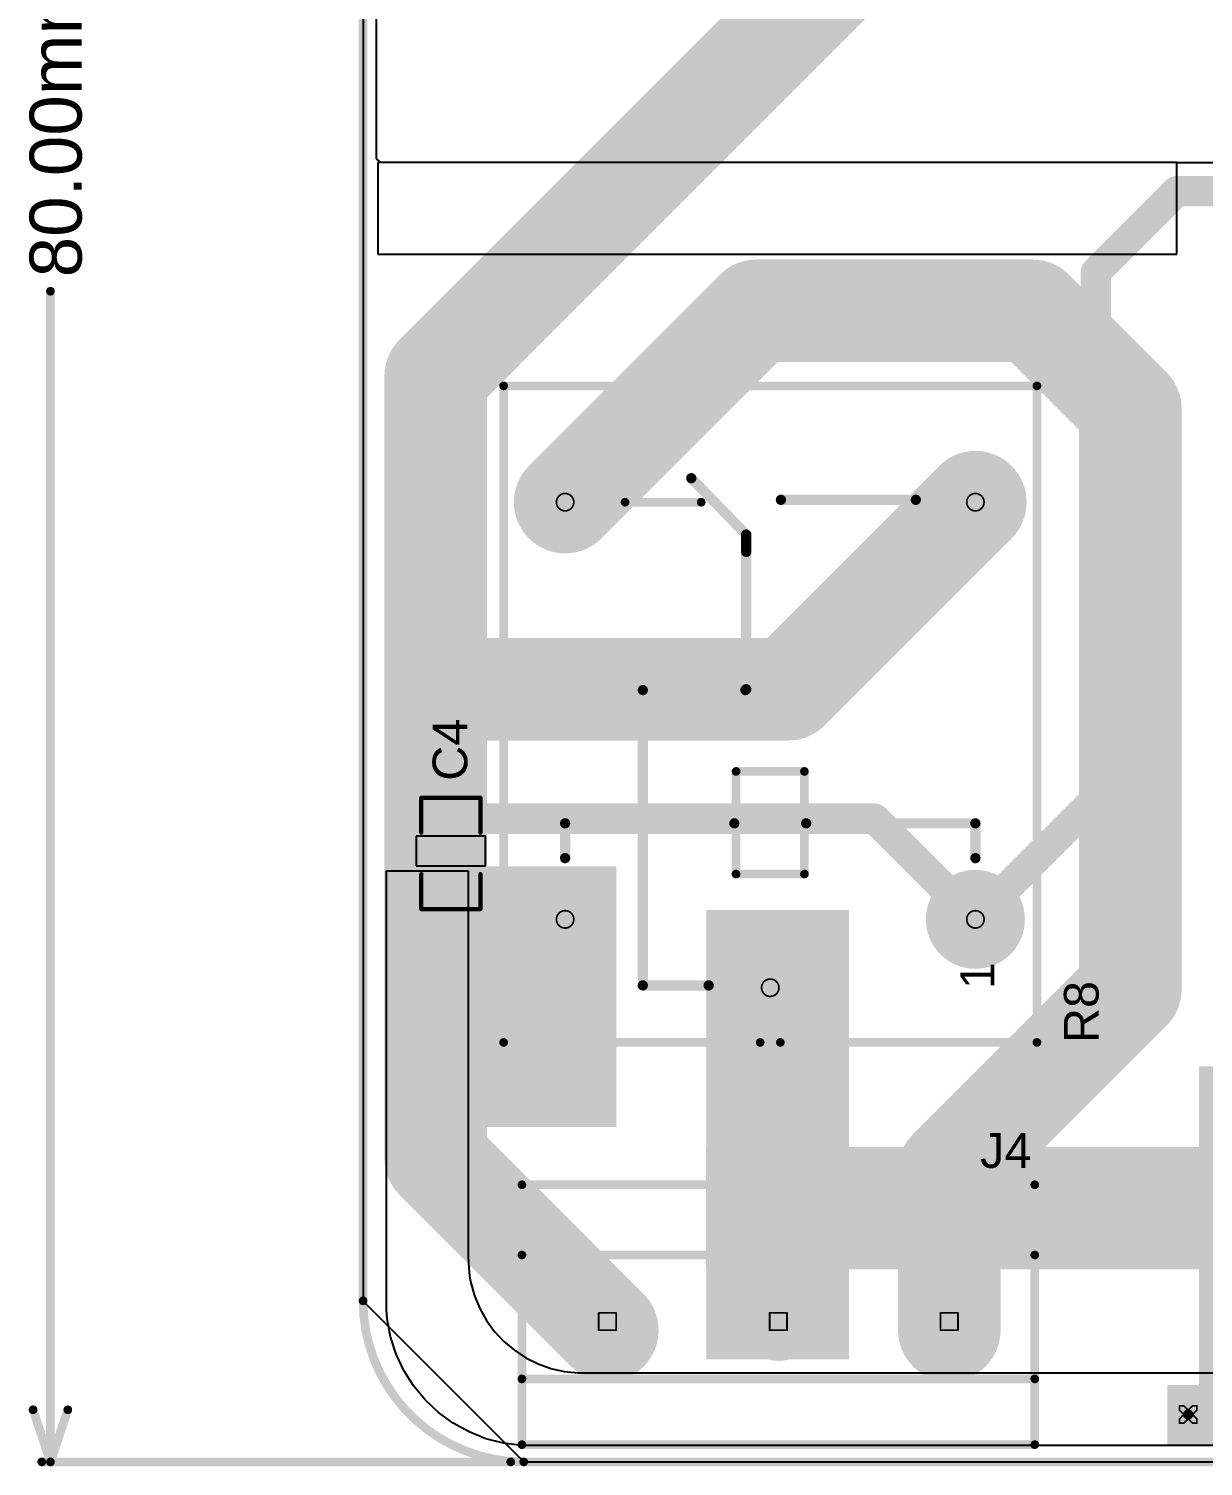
# Model space of a CAD drawing. Header units: inches. Extents: x -14 to 338, y 0 to 125.
# Drawn here: x -14.48 to 19.87, y -0.13 to 41.91 of the extents above; entities that cross this region are included whole.
import ezdxf

# ---------------------------------------------------------------- set-up
doc = ezdxf.new("R2010")
doc.units = ezdxf.units.IN
for name, color, linetype in [('Board Outline', 216, 'Continuous'), ('Bottom Layer', 5, 'Continuous'), ('Bottom Solder', 6, 'Continuous'), ('Dimensions', 6, 'Continuous'), ('Drill Drawing', 1, 'Continuous'), ('Multi-Layer', 9, 'Continuous'), ('Pad Holes', 156, 'Continuous'), ('Top Layer', 1, 'Continuous'), ('Top Overlay', 2, 'Continuous'), ('Top Paste', 8, 'Continuous'), ('Top Solder', 216, 'Continuous'), ('Via Holes', 16, 'Continuous')]:
    doc.layers.add(name, color=color, linetype=linetype)
doc.styles.add('Arial', font='', dxfattribs={"height": 0.2})
doc.styles.get('Arial').set_extended_font_data('Arial')

# ---------------------------------------------------------------- blocks, each defined once
blk = doc.blocks.new('SRD_05VDC_SL_C_5')
at = {"layer": 'Bottom Layer'}
h = blk.add_hatch(color=5, dxfattribs=at)
edge = h.paths.add_edge_path()
edge.add_arc((-5.100066, 5.999988), 1.397, 0, 360)
h = blk.add_hatch(color=5, dxfattribs=at)
edge = h.paths.add_edge_path()
edge.add_arc((7.100061999999999, 5.999479999999999), 1.397, 0, 360)
h = blk.add_hatch(color=5, dxfattribs=at)
edge = h.paths.add_edge_path()
edge.add_arc((-7.100061999999999, 0), 1.397, 0, 360)
h = blk.add_hatch(color=5, dxfattribs=at)
edge = h.paths.add_edge_path()
edge.add_arc((-5.100066, -5.999988), 1.397, 0, 360)
h = blk.add_hatch(color=5, dxfattribs=at)
edge = h.paths.add_edge_path()
edge.add_arc((7.100061999999999, -5.999479999999999), 1.397, 0, 360)
at = {"layer": 'Bottom Solder'}
h = blk.add_hatch(color=6, dxfattribs=at)
edge = h.paths.add_edge_path()
edge.add_arc((-5.100066, 5.999988), 1.4478, 0, 360)
h = blk.add_hatch(color=6, dxfattribs=at)
edge = h.paths.add_edge_path()
edge.add_arc((7.100061999999999, 5.999479999999999), 1.4478, 0, 360)
h = blk.add_hatch(color=6, dxfattribs=at)
edge = h.paths.add_edge_path()
edge.add_arc((-7.100061999999999, 0), 1.4478, 0, 360)
h = blk.add_hatch(color=6, dxfattribs=at)
edge = h.paths.add_edge_path()
edge.add_arc((-5.100066, -5.999988), 1.4478, 0, 360)
h = blk.add_hatch(color=6, dxfattribs=at)
edge = h.paths.add_edge_path()
edge.add_arc((7.100061999999999, -5.999479999999999), 1.4478, 0, 360)
at = {"layer": 'Multi-Layer'}
h = blk.add_hatch(color=9, dxfattribs=at)
edge = h.paths.add_edge_path()
edge.add_arc((-5.100066, 5.999988), 1.397, 0, 360)
h = blk.add_hatch(color=9, dxfattribs=at)
edge = h.paths.add_edge_path()
edge.add_arc((7.100061999999999, 5.999479999999999), 1.397, 0, 360)
h = blk.add_hatch(color=9, dxfattribs=at)
edge = h.paths.add_edge_path()
edge.add_arc((-7.100061999999999, 0), 1.397, 0, 360)
h = blk.add_hatch(color=9, dxfattribs=at)
edge = h.paths.add_edge_path()
edge.add_arc((-5.100066, -5.999988), 1.397, 0, 360)
h = blk.add_hatch(color=9, dxfattribs=at)
edge = h.paths.add_edge_path()
edge.add_arc((7.100061999999999, -5.999479999999999), 1.397, 0, 360)
at = {"layer": 'Pad Holes'}
h = blk.add_hatch(color=7, dxfattribs=at)
edge = h.paths.add_edge_path()
edge.add_arc((-5.099989799999999, 5.999988), 0.7619999999999999, 0, 360)
h = blk.add_hatch(color=7, dxfattribs=at)
edge = h.paths.add_edge_path()
edge.add_arc((7.1000112, 5.999479999999999), 0.7619999999999999, 0, 360)
h = blk.add_hatch(color=7, dxfattribs=at)
edge = h.paths.add_edge_path()
edge.add_arc((-7.1000112, 0), 0.7619999999999999, 0, 360)
h = blk.add_hatch(color=7, dxfattribs=at)
edge = h.paths.add_edge_path()
edge.add_arc((-5.099989799999999, -5.999988), 0.7619999999999999, 0, 360)
h = blk.add_hatch(color=7, dxfattribs=at)
edge = h.paths.add_edge_path()
edge.add_arc((7.099935, -5.999479999999999), 0.7619999999999999, 0, 360)
at = {"layer": 'Top Layer'}
h = blk.add_hatch(color=1, dxfattribs=at)
edge = h.paths.add_edge_path()
edge.add_arc((-5.100066, 5.999988), 1.397, 0, 360)
h = blk.add_hatch(color=1, dxfattribs=at)
edge = h.paths.add_edge_path()
edge.add_arc((7.100061999999999, 5.999479999999999), 1.397, 0, 360)
h = blk.add_hatch(color=1, dxfattribs=at)
edge = h.paths.add_edge_path()
edge.add_arc((-7.100061999999999, 0), 1.397, 0, 360)
h = blk.add_hatch(color=1, dxfattribs=at)
edge = h.paths.add_edge_path()
edge.add_arc((-5.100066, -5.999988), 1.397, 0, 360)
h = blk.add_hatch(color=1, dxfattribs=at)
edge = h.paths.add_edge_path()
edge.add_arc((7.100061999999999, -5.999479999999999), 1.397, 0, 360)
at = {"layer": 'Top Solder'}
h = blk.add_hatch(color=216, dxfattribs=at)
edge = h.paths.add_edge_path()
edge.add_arc((-5.100066, 5.999988), 1.4478, 0, 360)
h = blk.add_hatch(color=216, dxfattribs=at)
edge = h.paths.add_edge_path()
edge.add_arc((7.100061999999999, 5.999479999999999), 1.4478, 0, 360)
h = blk.add_hatch(color=216, dxfattribs=at)
edge = h.paths.add_edge_path()
edge.add_arc((-7.100061999999999, 0), 1.4478, 0, 360)
h = blk.add_hatch(color=216, dxfattribs=at)
edge = h.paths.add_edge_path()
edge.add_arc((-5.100066, -5.999988), 1.4478, 0, 360)
h = blk.add_hatch(color=216, dxfattribs=at)
edge = h.paths.add_edge_path()
edge.add_arc((7.100061999999999, -5.999479999999999), 1.4478, 0, 360)
at = {"layer": 'Top Overlay'}
for points, const_width in [([(-8.6991444, 7.8000352), (10.5009696, 7.8000352)], 0.254), ([(-8.6991444, 7.8000352), (-8.6991444, 0.2946908)], 0.254), ([(10.500995, 7.8000098), (10.500995, -7.8000098)], 0.254), ([(-3.309874, 5.999988), (-2.2919944, 5.9999626)], 0.2999994), ([(-2.2919944, 5.999988), (-2.2919944, 1.0508488)], 0.2999994), ([(7.0993, 4.246879999999999), (7.0993, 2.0193)], 0.254), ([(-7.031735999999999, 3.727196), (-7.031735999999999, 1.7999964)], 0.2999994), ([(-7.031735999999999, 3.727196), (1.604264, 3.727196)], 0.2999994), ([(1.604264, 3.727196), (1.604264, 0.7272019999999999)], 0.2999994), ([(7.800593999999999, 2.30886), (6.150102, 0.70104)], 0.2999994), ([(-3.774948, 0.999998), (-0.7749539999999999, 0.999998)], 0.254), ([(-3.774948, 0.999998), (-3.774948, -0.999998)], 0.254), ([(-0.7749539999999999, 0.999998), (-0.7749539999999999, -0.999998)], 0.254), ([(1.604264, 0.7272019999999999), (1.628394, 0.7030466)], 0.2999994), ([(1.628394, 0.7030466), (5.644387999999999, 0.7030466)], 0.2999994), ([(5.644387999999999, 0.7030466), (6.152387999999999, 0.7030466)], 0.2999994), ([(-8.6991444, -0.2946908), (-8.6991444, -7.7999844)], 0.254), ([(7.168388, -0.31242), (7.168388, -4.25704)], 0.2999994), ([(-3.774948, -0.999998), (-0.7749539999999999, -0.999998)], 0.254), ([(-2.2919944, -1.0512552), (-2.2919944, -5.999988)], 0.2999994), ([(-2.2919944, -5.9999626), (-3.309874, -5.999988)], 0.2999994), ([(-8.699017399999999, -7.7999844), (10.5010966, -7.7999844)], 0.254)]:
    blk.add_lwpolyline(points, dxfattribs=dict(at, const_width=const_width))
for points, const_width in [([(-8.7626444, 7.8000352, 1), (-8.6356444, 7.8000352, 1)], 0.127), ([(-8.7626444, 7.8000352, 1), (-8.6356444, 7.8000352, 1)], 0.127), ([(10.4374696, 7.8000352, 1), (10.5644696, 7.8000352, 1)], 0.127), ([(10.437495, 7.8000098, 1), (10.564495, 7.8000098, 1)], 0.127), ([(-3.38487258, 5.999988, 1), (-3.23487542, 5.999988, 1)], 0.1499997), ([(-2.36699298, 5.999988, 1), (-2.21699582, 5.999988, 1)], 0.1499997), ([(-2.36699298, 5.9999626, 1), (-2.21699582, 5.9999626, 1)], 0.1499997), ([(7.0358, 4.246879999999999, 1), (7.162799999999999, 4.246879999999999, 1)], 0.127), ([(-7.106734579999999, 3.727196, 1), (-6.95673742, 3.727196, 1)], 0.1499997), ([(-7.106734579999999, 3.727196, 1), (-6.95673742, 3.727196, 1)], 0.1499997), ([(1.52926542, 3.727196, 1), (1.67926258, 3.727196, 1)], 0.1499997), ([(1.52926542, 3.727196, 1), (1.67926258, 3.727196, 1)], 0.1499997), ([(7.0358, 2.0193, 1), (7.162799999999999, 2.0193, 1)], 0.127), ([(7.72559542, 2.30886, 1), (7.87559258, 2.30886, 1)], 0.1499997), ([(-7.106734579999999, 1.7999964, 1), (-6.95673742, 1.7999964, 1)], 0.1499997), ([(-3.838448, 0.999998, 1), (-3.711448, 0.999998, 1)], 0.127), ([(-3.838448, 0.999998, 1), (-3.711448, 0.999998, 1)], 0.127), ([(-2.36699298, 1.0508488, 1), (-2.21699582, 1.0508488, 1)], 0.1499997), ([(-0.8384539999999999, 0.999998, 1), (-0.7114539999999999, 0.999998, 1)], 0.127), ([(-0.8384539999999999, 0.999998, 1), (-0.7114539999999999, 0.999998, 1)], 0.127), ([(1.52926542, 0.7272019999999999, 1), (1.67926258, 0.7272019999999999, 1)], 0.1499997), ([(1.52926542, 0.7272019999999999, 1), (1.67926258, 0.7272019999999999, 1)], 0.1499997), ([(1.55339542, 0.7030466, 1), (1.70339258, 0.7030466, 1)], 0.1499997), ([(1.55339542, 0.7030466, 1), (1.70339258, 0.7030466, 1)], 0.1499997), ([(5.569389419999999, 0.7030466, 1), (5.71938658, 0.7030466, 1)], 0.1499997), ([(5.569389419999999, 0.7030466, 1), (5.71938658, 0.7030466, 1)], 0.1499997), ([(6.07510342, 0.70104, 1), (6.225100579999999, 0.70104, 1)], 0.1499997), ([(6.077389419999999, 0.7030466, 1), (6.227386579999999, 0.7030466, 1)], 0.1499997), ([(-8.7626444, 0.2946908, 1), (-8.6356444, 0.2946908, 1)], 0.127), ([(-8.7626444, -0.2946908, 1), (-8.6356444, -0.2946908, 1)], 0.127), ([(7.093389419999999, -0.31242, 1), (7.243386579999999, -0.31242, 1)], 0.1499997), ([(-3.838448, -0.999998, 1), (-3.711448, -0.999998, 1)], 0.127), ([(-3.838448, -0.999998, 1), (-3.711448, -0.999998, 1)], 0.127), ([(-2.36699298, -1.0512552, 1), (-2.21699582, -1.0512552, 1)], 0.1499997), ([(-0.8384539999999999, -0.999998, 1), (-0.7114539999999999, -0.999998, 1)], 0.127), ([(-0.8384539999999999, -0.999998, 1), (-0.7114539999999999, -0.999998, 1)], 0.127), ([(7.093389419999999, -4.25704, 1), (7.243386579999999, -4.25704, 1)], 0.1499997), ([(-3.38487258, -5.999988, 1), (-3.23487542, -5.999988, 1)], 0.1499997), ([(-2.36699298, -5.9999626, 1), (-2.21699582, -5.9999626, 1)], 0.1499997), ([(-2.36699298, -5.999988, 1), (-2.21699582, -5.999988, 1)], 0.1499997), ([(-8.7626444, -7.7999844, 1), (-8.6356444, -7.7999844, 1)], 0.127), ([(-8.762517399999998, -7.7999844, 1), (-8.6355174, -7.7999844, 1)], 0.127), ([(10.437495, -7.8000098, 1), (10.564495, -7.8000098, 1)], 0.127), ([(10.4375966, -7.7999844, 1), (10.5645966, -7.7999844, 1)], 0.127)]:
    blk.add_lwpolyline(points, format="xyb", close=True, dxfattribs=dict(at, const_width=const_width))
at = {"layer": 'Top Overlay', "style": 'Arial'}
blk.add_text('1', height=1.00000054, dxfattribs=at).set_placement((-7.131989799999999, -6.558788))
blk = doc.blocks.new('XY301V_A_5_0_3P_18')
at = {"layer": 'Bottom Layer'}
h = blk.add_hatch(color=5, dxfattribs=at)
edge = h.paths.add_edge_path()
edge.add_arc((-4.999989999999999, 0), 1.10000034, 0, 360)
h = blk.add_hatch(color=5, dxfattribs=at)
edge = h.paths.add_edge_path()
edge.add_arc((0, 0), 1.10000034, 0, 360)
h = blk.add_hatch(color=5, dxfattribs=at)
edge = h.paths.add_edge_path()
edge.add_arc((4.999989999999999, 0), 1.10000034, 0, 360)
at = {"layer": 'Bottom Solder'}
h = blk.add_hatch(color=6, dxfattribs=at)
edge = h.paths.add_edge_path()
edge.add_arc((-4.999989999999999, 0), 1.15080034, 0, 360)
h = blk.add_hatch(color=6, dxfattribs=at)
edge = h.paths.add_edge_path()
edge.add_arc((0, 0), 1.15080034, 0, 360)
h = blk.add_hatch(color=6, dxfattribs=at)
edge = h.paths.add_edge_path()
edge.add_arc((4.999989999999999, 0), 1.15080034, 0, 360)
at = {"layer": 'Multi-Layer'}
h = blk.add_hatch(color=9, dxfattribs=at)
edge = h.paths.add_edge_path()
edge.add_arc((-4.999989999999999, 0), 1.10000034, 0, 360)
h = blk.add_hatch(color=9, dxfattribs=at)
edge = h.paths.add_edge_path()
edge.add_arc((0, 0), 1.10000034, 0, 360)
h = blk.add_hatch(color=9, dxfattribs=at)
edge = h.paths.add_edge_path()
edge.add_arc((4.999989999999999, 0), 1.10000034, 0, 360)
at = {"layer": 'Pad Holes'}
h = blk.add_hatch(color=7, dxfattribs=at)
edge = h.paths.add_edge_path()
edge.add_arc((-4.999989999999999, 0), 0.5999987999999999, 0, 360)
h = blk.add_hatch(color=7, dxfattribs=at)
edge = h.paths.add_edge_path()
edge.add_arc((0, 0), 0.5999987999999999, 0, 360)
h = blk.add_hatch(color=7, dxfattribs=at)
edge = h.paths.add_edge_path()
edge.add_arc((4.999989999999999, 0), 0.5999987999999999, 0, 360)
at = {"layer": 'Top Layer'}
h = blk.add_hatch(color=1, dxfattribs=at)
edge = h.paths.add_edge_path()
edge.add_arc((-4.999989999999999, 0), 1.10000034, 0, 360)
h = blk.add_hatch(color=1, dxfattribs=at)
edge = h.paths.add_edge_path()
edge.add_arc((0, 0), 1.10000034, 0, 360)
h = blk.add_hatch(color=1, dxfattribs=at)
edge = h.paths.add_edge_path()
edge.add_arc((4.999989999999999, 0), 1.10000034, 0, 360)
at = {"layer": 'Top Solder'}
h = blk.add_hatch(color=216, dxfattribs=at)
edge = h.paths.add_edge_path()
edge.add_arc((-4.999989999999999, 0), 1.15080034, 0, 360)
h = blk.add_hatch(color=216, dxfattribs=at)
edge = h.paths.add_edge_path()
edge.add_arc((0, 0), 1.15080034, 0, 360)
h = blk.add_hatch(color=216, dxfattribs=at)
edge = h.paths.add_edge_path()
edge.add_arc((4.999989999999999, 0), 1.15080034, 0, 360)
at = {"layer": 'Top Overlay', "const_width": 0.254}
for points in [[(7.500010399999999, 3.5999928), (-7.500010399999999, 3.5999928)], [(-7.500010399999999, 3.5999928), (-7.500010399999999, -4.0000428)], [(7.500010399999999, 3.5999928), (7.500010399999999, -4.0000428)], [(7.500010399999999, 1.6769588), (-7.500010399999999, 1.6769588)], [(7.500010399999999, -1.946783), (-7.500010399999999, -1.946783)], [(7.500010399999999, -4.0000428), (-7.500010399999999, -4.0000428)]]:
    blk.add_lwpolyline(points, dxfattribs=at)
at = {"layer": 'Top Overlay', "const_width": 0.127}
for points in [[(-7.563510399999999, 3.5999928, 1), (-7.4365104, 3.5999928, 1)], [(-7.563510399999999, 3.5999928, 1), (-7.4365104, 3.5999928, 1)], [(7.4365104, 3.5999928, 1), (7.563510399999999, 3.5999928, 1)], [(7.4365104, 3.5999928, 1), (7.563510399999999, 3.5999928, 1)], [(-7.563510399999999, 1.6769588, 1), (-7.4365104, 1.6769588, 1)], [(7.4365104, 1.6769588, 1), (7.563510399999999, 1.6769588, 1)], [(-7.563510399999999, -1.946783, 1), (-7.4365104, -1.946783, 1)], [(7.4365104, -1.946783, 1), (7.563510399999999, -1.946783, 1)], [(-7.563510399999999, -4.0000428, 1), (-7.4365104, -4.0000428, 1)], [(-7.563510399999999, -4.0000428, 1), (-7.4365104, -4.0000428, 1)], [(7.4365104, -4.0000428, 1), (7.563510399999999, -4.0000428, 1)], [(7.4365104, -4.0000428, 1), (7.563510399999999, -4.0000428, 1)]]:
    blk.add_lwpolyline(points, format="xyb", close=True, dxfattribs=at)
blk = doc.blocks.new('C___0805_22')
at = {"layer": 'Top Layer'}
for points in [[(-1.524, 0.7619999999999999), (-0.508, 0.7619999999999999), (-0.508, -0.7619999999999999), (-1.524, -0.7619999999999999)], [(0.508, 0.7619999999999999), (1.524, 0.7619999999999999), (1.524, -0.7619999999999999), (0.508, -0.7619999999999999)]]:
    blk.add_hatch(color=1, dxfattribs=at).paths.add_polyline_path(points)
at = {"layer": 'Top Paste'}
for points in [[(-1.524, 0.7619999999999999), (-0.508, 0.7619999999999999), (-0.508, -0.7619999999999999), (-1.524, -0.7619999999999999)], [(0.508, 0.7619999999999999), (1.524, 0.7619999999999999), (1.524, -0.7619999999999999), (0.508, -0.7619999999999999)]]:
    blk.add_hatch(color=8, dxfattribs=at).paths.add_polyline_path(points)
at = {"layer": 'Top Solder'}
for points in [[(-1.59399986, 0.8319998599999999), (-0.4380001399999999, 0.8319998599999999), (-0.4380001399999999, -0.8319998599999999), (-1.59399986, -0.8319998599999999)], [(0.4380001399999999, 0.8319998599999999), (1.59399986, 0.8319998599999999), (1.59399986, -0.8319998599999999), (0.4380001399999999, -0.8319998599999999)]]:
    blk.add_hatch(color=216, dxfattribs=at).paths.add_polyline_path(points)
at = {"layer": 'Top Overlay', "const_width": 0.127}
for points in [[(-1.6256, -0.8636), (-1.6256, 0.8636)], [(-0.6096, 0.8636), (-1.6256, 0.8636)], [(1.6256, 0.8636), (0.6096, 0.8636)], [(1.6256, -0.8636), (1.6256, 0.8636)], [(-0.6096, -0.8636), (-1.6256, -0.8636)], [(1.6256, -0.8636), (0.6096, -0.8636)]]:
    blk.add_lwpolyline(points, dxfattribs=at)
at = {"layer": 'Top Overlay', "const_width": 0.0635}
for points in [[(-1.65735, 0.8636, 1), (-1.59385, 0.8636, 1)], [(-1.65735, 0.8636, 1), (-1.59385, 0.8636, 1)], [(-0.64135, 0.8636, 1), (-0.57785, 0.8636, 1)], [(0.57785, 0.8636, 1), (0.64135, 0.8636, 1)], [(1.59385, 0.8636, 1), (1.65735, 0.8636, 1)], [(1.59385, 0.8636, 1), (1.65735, 0.8636, 1)], [(-1.65735, -0.8636, 1), (-1.59385, -0.8636, 1)], [(-1.65735, -0.8636, 1), (-1.59385, -0.8636, 1)], [(-0.64135, -0.8636, 1), (-0.57785, -0.8636, 1)], [(0.57785, -0.8636, 1), (0.64135, -0.8636, 1)], [(1.59385, -0.8636, 1), (1.65735, -0.8636, 1)], [(1.59385, -0.8636, 1), (1.65735, -0.8636, 1)]]:
    blk.add_lwpolyline(points, format="xyb", close=True, dxfattribs=at)

msp = doc.modelspace()

# ---------------------------------------------------------------- hatches: boundary and pattern name
at = {"layer": 'Bottom Layer'}
for points in [[(19.75419722, 0.48906684), (21.51279162, 0.48906684), (21.51279162, 11.57166088), (19.75419722, 11.57166088)], [(18.82254554, 0.48906684), (22.48014554, 0.48906684), (22.48014554, 2.24986088), (18.82254554, 2.24986088)]]:
    msp.add_hatch(color=5, dxfattribs=at).paths.add_polyline_path(points)
h = msp.add_hatch(color=5, dxfattribs=at)
edge = h.paths.add_edge_path()
edge.add_arc((19.43214554, 1.38626088), 0.2999994, 0, 360)
at = {"layer": 'Bottom Solder'}
h = msp.add_hatch(color=6, dxfattribs=at)
edge = h.paths.add_edge_path()
edge.add_arc((19.43214554, 1.38626088), 0.4015993999999999, 0, 360)
at = {"layer": 'Top Layer'}
for points in [[(-4.01205446, 9.796871439999999), (2.70659098, 9.796871439999999), (2.70659098, 17.41366088), (-4.01205446, 17.41366088)], [(5.338706619999999, 3.00405546), (9.510443259999999, 3.00405546), (9.510443259999999, 16.14365834), (5.338706619999999, 16.14365834)], [(5.32903938, 5.63256684), (114.73805602, 5.63256684), (114.73805602, 9.205554359999999), (5.32903938, 9.205554359999999)]]:
    msp.add_hatch(color=1, dxfattribs=at).paths.add_polyline_path(points)
h = msp.add_hatch(color=1, dxfattribs=at)
edge = h.paths.add_edge_path()
edge.add_arc((19.43214554, 1.38626088), 0.2999994, 0, 360)
at = {"layer": 'Top Solder'}
h = msp.add_hatch(color=216, dxfattribs=at)
edge = h.paths.add_edge_path()
edge.add_arc((19.43214554, 1.38626088), 0.4015993999999999, 0, 360)
at = {"layer": 'Via Holes'}
h = msp.add_hatch(color=7, dxfattribs=at)
edge = h.paths.add_edge_path()
edge.add_arc((19.43214554, 1.38626088), 0.1499997, 0, 360)

# ---------------------------------------------------------------- linework, layer by layer
at = {"layer": 'Board Outline', "const_width": 0.254}
for points in [[(-4.70001346, 4.71213942), (-4.6999398, 75.28809428)], [(2.54e-06, 1.524e-05), (156.60000176, 1.524e-05)]]:
    msp.add_lwpolyline(points, dxfattribs=at)
at = {"layer": 'Board Outline', "const_width": 0.127}
for points in [[(-4.76351346, 4.71213942, 1), (-4.63651346, 4.71213942, 1)], [(-4.76349822, 4.71213942, 1), (-4.636498219999999, 4.71213942, 1)], [(-0.06349746, 1.524e-05, 1), (0.06350254, 1.524e-05, 1)], [(-0.06349746, 1.524e-05, 1), (0.06350254, 1.524e-05, 1)]]:
    msp.add_lwpolyline(points, format="xyb", close=True, dxfattribs=at)
at = {"layer": 'Board Outline', "const_width": 0.254}
msp.add_lwpolyline([(2.54e-06, 1.524e-05, -0.4142137204559485), (-4.699998219999999, 4.71213942)], format="xyb", dxfattribs=at)
at = {"layer": 'Bottom Layer'}
for p, q in [((-4.69998552, 74.33506088), (-4.69998552, 4.700000759999999)), ((-4.69998552, 4.700000759999999), (1.524e-05, 0)), ((1.524e-05, 0), (99.74694554, 0))]:
    msp.add_line(p, q, dxfattribs=at)
at = {"layer": 'Bottom Layer', "const_width": 2.99999908}
for points in [[(-2.57538982, 31.75352552), (13.209143, 47.53805834)], [(1.21018554, 28.06687808), (6.80759878, 33.66429132)], [(6.80759878, 33.66429132), (14.87774266, 33.66429132)], [(14.87774266, 33.66429132), (17.74302522, 30.79900876)], [(-2.57538982, 22.59526088), (-2.57538982, 31.75352552)], [(17.74302522, 13.82066324), (17.74302522, 30.79900876)], [(7.73760454, 22.59526088), (13.20914554, 28.06680188)], [(-2.57538982, 8.87160786), (-2.57538982, 22.59526088)], [(-2.57538982, 22.59526088), (7.73760454, 22.59526088)], [(12.44613716, 8.52377518), (17.74302522, 13.82066324)], [(-2.57538982, 8.87160786), (2.44615716, 3.85006088)], [(12.44613716, 3.85006088), (12.44613716, 8.52377518)]]:
    msp.add_lwpolyline(points, dxfattribs=at)
at = {"layer": 'Bottom Layer', "const_width": 1.49999954}
for points in [[(6.05760028, 33.66429132, 1), (7.55759728, 33.66429132, 1)], [(6.05760028, 33.66429132, 1), (7.55759728, 33.66429132, 1)], [(14.12774416, 33.66429132, 1), (15.62774116, 33.66429132, 1)], [(14.12774416, 33.66429132, 1), (15.62774116, 33.66429132, 1)], [(-3.32538832, 31.75352552, 1), (-1.82539132, 31.75352552, 1)], [(-3.32538832, 31.75352552, 1), (-1.82539132, 31.75352552, 1)], [(16.99302672, 30.79900876, 1), (18.49302372, 30.79900876, 1)], [(16.99302672, 30.79900876, 1), (18.49302372, 30.79900876, 1)], [(0.46018704, 28.06687808, 1), (1.96018404, 28.06687808, 1)], [(12.45914704, 28.06680188, 1), (13.95914404, 28.06680188, 1)], [(-3.32538832, 22.59526088, 1), (-1.82539132, 22.59526088, 1)], [(-3.32538832, 22.59526088, 1), (-1.82539132, 22.59526088, 1)], [(-3.32538832, 22.59526088, 1), (-1.82539132, 22.59526088, 1)], [(6.987606039999999, 22.59526088, 1), (8.48760304, 22.59526088, 1)], [(6.987606039999999, 22.59526088, 1), (8.48760304, 22.59526088, 1)], [(16.99302672, 13.82066324, 1), (18.49302372, 13.82066324, 1)], [(16.99302672, 13.82066324, 1), (18.49302372, 13.82066324, 1)], [(-3.32538832, 8.87160786, 1), (-1.82539132, 8.87160786, 1)], [(-3.32538832, 8.87160786, 1), (-1.82539132, 8.87160786, 1)], [(11.69613866, 8.52377518, 1), (13.19613566, 8.52377518, 1)], [(11.69613866, 8.52377518, 1), (13.19613566, 8.52377518, 1)], [(1.69615866, 3.85006088, 1), (3.19615566, 3.85006088, 1)], [(11.69613866, 3.85006088, 1), (13.19613566, 3.85006088, 1)]]:
    msp.add_lwpolyline(points, format="xyb", close=True, dxfattribs=at)
at = {"layer": 'Dimensions', "const_width": 0.254}
for points in [[(-13.843, 1.524e-05), (-13.843, 34.23591832)], [(-14.351, 1.52401524), (-13.843, 1.524e-05)], [(-13.843, 1.524e-05), (-13.335, 1.52401524)], [(-14.097, 1.524e-05), (-0.38099746, 1.524e-05)]]:
    msp.add_lwpolyline(points, dxfattribs=at)
at = {"layer": 'Dimensions', "const_width": 0.127}
for points in [[(-13.9065, 34.23591832, 1), (-13.7795, 34.23591832, 1)], [(-14.4145, 1.52401524, 1), (-14.2875, 1.52401524, 1)], [(-13.3985, 1.52401524, 1), (-13.2715, 1.52401524, 1)], [(-14.1605, 1.524e-05, 1), (-14.0335, 1.524e-05, 1)], [(-13.9065, 1.524e-05, 1), (-13.7795, 1.524e-05, 1)], [(-13.9065, 1.524e-05, 1), (-13.7795, 1.524e-05, 1)], [(-13.9065, 1.524e-05, 1), (-13.7795, 1.524e-05, 1)], [(-0.44449746, 1.524e-05, 1), (-0.31749746, 1.524e-05, 1)]]:
    msp.add_lwpolyline(points, format="xyb", close=True, dxfattribs=at)
at = {"layer": 'Drill Drawing'}
for points, const_width in [([(1.46418554, 28.06687808, 1), (0.95618554, 28.06687808, 1)], 0.0508), ([(13.46314554, 28.06680188, 1), (12.95514554, 28.06680188, 1)], 0.0508), ([(0.94348554, 28.06687808, 1), (0.9688855399999999, 28.06687808, 1)], 0.0254), ([(1.45148554, 28.06687808, 1), (1.47688554, 28.06687808, 1)], 0.0254), ([(12.94244554, 28.06680188, 1), (12.96784554, 28.06680188, 1)], 0.0254), ([(13.45044554, 28.06680188, 1), (13.47584554, 28.06680188, 1)], 0.0254), ([(1.46367754, 15.86687708, 1), (0.9556775399999999, 15.86687708, 1)], 0.0508), ([(13.46365354, 15.86687708, 1), (12.95565354, 15.86687708, 1)], 0.0508), ([(0.94297754, 15.86687708, 1), (0.96837754, 15.86687708, 1)], 0.0254), ([(1.45097754, 15.86687708, 1), (1.47637754, 15.86687708, 1)], 0.0254), ([(12.94295354, 15.86687708, 1), (12.96835354, 15.86687708, 1)], 0.0254), ([(13.45095354, 15.86687708, 1), (13.47635354, 15.86687708, 1)], 0.0254), ([(7.46366554, 13.86685568, 1), (6.95566554, 13.86685568, 1)], 0.0508), ([(6.942965539999999, 13.86685568, 1), (6.96836554, 13.86685568, 1)], 0.0254), ([(7.45096554, 13.86685568, 1), (7.476365540000001, 13.86685568, 1)], 0.0254), ([(2.17945716, 4.35806088, 1), (2.20485716, 4.35806088, 1)], 0.0254), ([(2.17945716, 4.35806088, 1), (2.20485716, 4.35806088, 1)], 0.0254), ([(2.68745716, 4.35806088, 1), (2.71285716, 4.35806088, 1)], 0.0254), ([(2.68745716, 4.35806088, 1), (2.71285716, 4.35806088, 1)], 0.0254), ([(7.17944716, 4.35806088, 1), (7.20484716, 4.35806088, 1)], 0.0254), ([(7.17944716, 4.35806088, 1), (7.20484716, 4.35806088, 1)], 0.0254), ([(7.68744716, 4.35806088, 1), (7.71284716, 4.35806088, 1)], 0.0254), ([(7.68744716, 4.35806088, 1), (7.71284716, 4.35806088, 1)], 0.0254), ([(12.17943716, 4.35806088, 1), (12.20483716, 4.35806088, 1)], 0.0254), ([(12.17943716, 4.35806088, 1), (12.20483716, 4.35806088, 1)], 0.0254), ([(12.68743716, 4.35806088, 1), (12.71283716, 4.35806088, 1)], 0.0254), ([(12.68743716, 4.35806088, 1), (12.71283716, 4.35806088, 1)], 0.0254), ([(2.17945716, 3.85006088, 1), (2.20485716, 3.85006088, 1)], 0.0254), ([(2.17945716, 3.85006088, 1), (2.20485716, 3.85006088, 1)], 0.0254), ([(2.68745716, 3.85006088, 1), (2.71285716, 3.85006088, 1)], 0.0254), ([(2.68745716, 3.85006088, 1), (2.71285716, 3.85006088, 1)], 0.0254), ([(7.17944716, 3.85006088, 1), (7.20484716, 3.85006088, 1)], 0.0254), ([(7.17944716, 3.85006088, 1), (7.20484716, 3.85006088, 1)], 0.0254), ([(7.68744716, 3.85006088, 1), (7.71284716, 3.85006088, 1)], 0.0254), ([(7.68744716, 3.85006088, 1), (7.71284716, 3.85006088, 1)], 0.0254), ([(12.17943716, 3.85006088, 1), (12.20483716, 3.85006088, 1)], 0.0254), ([(12.17943716, 3.85006088, 1), (12.20483716, 3.85006088, 1)], 0.0254), ([(12.68743716, 3.85006088, 1), (12.71283716, 3.85006088, 1)], 0.0254), ([(12.68743716, 3.85006088, 1), (12.71283716, 3.85006088, 1)], 0.0254), ([(19.16544554, 1.64026088, 1), (19.19084554, 1.64026088, 1)], 0.0254), ([(19.16544554, 1.64026088, 1), (19.19084554, 1.64026088, 1)], 0.0254), ([(19.16544554, 1.51326088, 1), (19.19084554, 1.51326088, 1)], 0.0254), ([(19.16544554, 1.51326088, 1), (19.19084554, 1.51326088, 1)], 0.0254), ([(19.16544554, 1.25926088, 1), (19.19084554, 1.25926088, 1)], 0.0254), ([(19.16544554, 1.25926088, 1), (19.19084554, 1.25926088, 1)], 0.0254), ([(19.29244554, 1.64026088, 1), (19.31784554, 1.64026088, 1)], 0.0254), ([(19.29244554, 1.64026088, 1), (19.31784554, 1.64026088, 1)], 0.0254), ([(19.29244554, 1.38626088, 1), (19.31784554, 1.38626088, 1)], 0.0254), ([(19.29244554, 1.38626088, 1), (19.31784554, 1.38626088, 1)], 0.0254), ([(19.41944554, 1.51326088, 1), (19.44484554, 1.51326088, 1)], 0.0254), ([(19.41944554, 1.51326088, 1), (19.44484554, 1.51326088, 1)], 0.0254), ([(19.41944554, 1.25926088, 1), (19.44484554, 1.25926088, 1)], 0.0254), ([(19.41944554, 1.25926088, 1), (19.44484554, 1.25926088, 1)], 0.0254), ([(19.54644554, 1.64026088, 1), (19.57184554, 1.64026088, 1)], 0.0254), ([(19.54644554, 1.64026088, 1), (19.57184554, 1.64026088, 1)], 0.0254), ([(19.54644554, 1.38626088, 1), (19.57184554, 1.38626088, 1)], 0.0254), ([(19.54644554, 1.38626088, 1), (19.57184554, 1.38626088, 1)], 0.0254), ([(19.67344554, 1.64026088, 1), (19.69884554, 1.64026088, 1)], 0.0254), ([(19.67344554, 1.64026088, 1), (19.69884554, 1.64026088, 1)], 0.0254), ([(19.67344554, 1.51326088, 1), (19.69884554, 1.51326088, 1)], 0.0254), ([(19.67344554, 1.51326088, 1), (19.69884554, 1.51326088, 1)], 0.0254), ([(19.67344554, 1.25926088, 1), (19.69884554, 1.25926088, 1)], 0.0254), ([(19.67344554, 1.25926088, 1), (19.69884554, 1.25926088, 1)], 0.0254), ([(19.16544554, 1.13226088, 1), (19.19084554, 1.13226088, 1)], 0.0254), ([(19.16544554, 1.13226088, 1), (19.19084554, 1.13226088, 1)], 0.0254), ([(19.29244554, 1.13226088, 1), (19.31784554, 1.13226088, 1)], 0.0254), ([(19.29244554, 1.13226088, 1), (19.31784554, 1.13226088, 1)], 0.0254), ([(19.54644554, 1.13226088, 1), (19.57184554, 1.13226088, 1)], 0.0254), ([(19.54644554, 1.13226088, 1), (19.57184554, 1.13226088, 1)], 0.0254), ([(19.67344554, 1.13226088, 1), (19.69884554, 1.13226088, 1)], 0.0254), ([(19.67344554, 1.13226088, 1), (19.69884554, 1.13226088, 1)], 0.0254)]:
    msp.add_lwpolyline(points, format="xyb", close=True, dxfattribs=dict(at, const_width=const_width))
at = {"layer": 'Drill Drawing', "const_width": 0.0508}
for points in [[(2.19215716, 4.35806088), (2.70015716, 4.35806088)], [(2.19215716, 3.85006088), (2.19215716, 4.35806088)], [(2.70015716, 3.85006088), (2.70015716, 4.35806088)], [(7.192147159999999, 4.35806088), (7.70014716, 4.35806088)], [(7.192147159999999, 3.85006088), (7.192147159999999, 4.35806088)], [(7.70014716, 3.85006088), (7.70014716, 4.35806088)], [(12.19213716, 4.35806088), (12.70013716, 4.35806088)], [(12.19213716, 3.85006088), (12.19213716, 4.35806088)], [(12.70013716, 3.85006088), (12.70013716, 4.35806088)], [(2.19215716, 3.85006088), (2.70015716, 3.85006088)], [(7.192147159999999, 3.85006088), (7.70014716, 3.85006088)], [(12.19213716, 3.85006088), (12.70013716, 3.85006088)], [(19.17814554, 1.51326088), (19.17814554, 1.64026088)], [(19.17814554, 1.64026088), (19.30514554, 1.64026088)], [(19.17814554, 1.51326088), (19.30514554, 1.38626088)], [(19.17814554, 1.25926088), (19.30514554, 1.38626088)], [(19.17814554, 1.13226088), (19.17814554, 1.25926088)], [(19.30514554, 1.64026088), (19.43214554, 1.51326088)], [(19.30514554, 1.13226088), (19.43214554, 1.25926088)], [(19.43214554, 1.51326088), (19.55914554, 1.64026088)], [(19.43214554, 1.25926088), (19.55914554, 1.13226088)], [(19.55914554, 1.64026088), (19.68614554, 1.64026088)], [(19.55914554, 1.38626088), (19.68614554, 1.51326088)], [(19.55914554, 1.38626088), (19.68614554, 1.25926088)], [(19.68614554, 1.51326088), (19.68614554, 1.64026088)], [(19.68614554, 1.13226088), (19.68614554, 1.25926088)], [(19.17814554, 1.13226088), (19.30514554, 1.13226088)], [(19.55914554, 1.13226088), (19.68614554, 1.13226088)]]:
    msp.add_lwpolyline(points, dxfattribs=at)
at = {"layer": 'Top Layer'}
for p, q in [((-4.31152046, 38.10657605999999), (-4.311489979999999, 75.28809174)), ((-4.18452046, 37.99840761999999), (-4.31152046, 38.10657605999999)), ((19.1044957, 37.99838983999999), (-4.266054459999999, 37.99840761999999)), ((-4.266054459999999, 37.99840761999999), (-4.266054459999999, 35.32066088)), ((19.1044957, 37.99838983999999), (-4.18452046, 37.99840761999999)), ((19.1044957, 35.32066088), (19.1044957, 37.99838983999999)), ((19.1044957, 37.9943106), (19.1044957, 37.99838983999999)), ((118.83551798, 37.9943106), (19.1044957, 37.9943106)), ((-4.266054459999999, 35.32066088), (19.1044957, 35.32066088)), ((-1.11645446, 18.29864768), (-3.14845446, 18.29864768)), ((-3.14845446, 18.29864768), (-3.14845446, 17.4303182)), ((-1.11645446, 17.4303182), (-1.11645446, 18.29864768)), ((-4.01206208, 4.44808102), (-4.01205446, 17.28691996)), ((-4.01205446, 17.28691996), (-1.62445446, 17.28691996)), ((-3.14845446, 17.4303182), (-1.11645446, 17.4303182)), ((-1.62445446, 17.28691996), (-1.62445446, 6.41773418)), ((-1.62445446, 6.41773418), (-1.62614356, 6.294955659999999)), ((-1.62614356, 6.294955659999999), (-1.62408362, 6.04939354)), ((-1.62408362, 6.04939354), (-1.6147796, 5.80399906)), ((-1.6147796, 5.80399906), (-1.59823658, 5.558985579999999)), ((-1.59823658, 5.558985579999999), (-1.58725616, 5.43668966)), ((-1.58725616, 5.43668966), (-1.55029916, 5.240007299999999)), ((-1.55029916, 5.240007299999999), (-1.44154652, 4.85500172)), ((-1.44154652, 4.85500172), (-1.28769872, 4.48569334)), ((-4.01206208, 4.44807848), (-4.01206208, 4.44808102)), ((-3.99600928, 4.18245544), (-4.01206208, 4.44807848)), ((-1.28769872, 4.48569334), (-1.09095286, 4.1373425)), ((-3.89746744, 3.659444039999999), (-3.99600928, 4.18245544)), ((-1.09095286, 4.1373425), (-0.85410548, 3.81491236)), ((-0.85410548, 3.81491236), (-0.5805347799999999, 3.5229927)), ((-3.73404892, 3.15294264), (-3.89746744, 3.659444039999999)), ((-0.5805347799999999, 3.5229927), (-0.27413458, 3.26574404)), ((-3.50833436, 2.6709624), (-3.73404892, 3.15294264)), ((-0.27413458, 3.26574404), (0.0607314, 3.0468316)), ((0.0607314, 3.0468316), (0.4192905, 2.86936942)), ((-3.22390008, 2.22113094), (-3.50833436, 2.6709624)), ((0.4192905, 2.86936942), (0.79643732, 2.73588988)), ((0.79643732, 2.73588988), (1.1868023, 2.64828782)), ((1.1868023, 2.64828782), (1.5848203, 2.607818)), ((1.5848203, 2.607818), (1.78493166, 2.60546088)), ((1.78493166, 2.60546088), (1.7849342, 2.60546342)), ((1.7849342, 2.60546342), (100.78834554, 2.60546342)), ((-2.88524442, 1.81056534), (-3.22390008, 2.22113094)), ((-2.49772424, 1.44576292), (-2.88524442, 1.81056534)), ((-2.06747618, 1.13249456), (-2.49772424, 1.44576292)), ((-1.60130236, 0.8757183399999998), (-2.06747618, 1.13249456)), ((-1.10658148, 0.6794957199999999), (-1.60130236, 0.8757183399999998)), ((-0.5911418199999999, 0.54693312), (-1.10658148, 0.6794957199999999)), ((-0.06313678, 0.4801260399999999), (-0.5911418199999999, 0.54693312)), ((0.2029714, 0.48013112), (-0.06313678, 0.4801260399999999)), ((102.59174554, 0.48013874), (0.2029714, 0.48013112))]:
    msp.add_line(p, q, dxfattribs=at)
at = {"layer": 'Top Layer', "const_width": 0.889}
for points in [[(16.73372066, 34.79091339999999), (19.1044957, 37.16168844)], [(19.1044957, 37.16168844), (118.83551798, 37.16168844)], [(16.73372066, 19.390868), (16.73372066, 34.79091339999999)], [(13.20972974, 15.86687708), (16.73372066, 19.390868)], [(-2.13245446, 18.81091996), (10.26553446, 18.81091996)], [(10.26553446, 18.81091996), (13.20957734, 15.86687708)], [(13.20957734, 15.86687708), (13.20965354, 15.86687708)], [(13.20965354, 15.86687708), (13.20972974, 15.86687708)]]:
    msp.add_lwpolyline(points, dxfattribs=at)
at = {"layer": 'Top Layer', "const_width": 0.4445}
for points in [[(18.8822457, 37.16168844, 1), (19.3267457, 37.16168844, 1)], [(18.8822457, 37.16168844, 1), (19.3267457, 37.16168844, 1)], [(16.51147066, 34.79091339999999, 1), (16.95597066, 34.79091339999999, 1)], [(16.51147066, 34.79091339999999, 1), (16.95597066, 34.79091339999999, 1)], [(16.51147066, 19.390868, 1), (16.95597066, 19.390868, 1)], [(16.51147066, 19.390868, 1), (16.95597066, 19.390868, 1)], [(-2.35470446, 18.81091996, 1), (-1.91020446, 18.81091996, 1)], [(10.04328446, 18.81091996, 1), (10.48778446, 18.81091996, 1)], [(10.04328446, 18.81091996, 1), (10.48778446, 18.81091996, 1)], [(12.98732734, 15.86687708, 1), (13.43182734, 15.86687708, 1)], [(12.98732734, 15.86687708, 1), (13.43182734, 15.86687708, 1)], [(12.98740354, 15.86687708, 1), (13.43190354, 15.86687708, 1)], [(12.98740354, 15.86687708, 1), (13.43190354, 15.86687708, 1)], [(12.98747974, 15.86687708, 1), (13.43197974, 15.86687708, 1)], [(12.98747974, 15.86687708, 1), (13.43197974, 15.86687708, 1)]]:
    msp.add_lwpolyline(points, format="xyb", close=True, dxfattribs=at)

# ---------------------------------------------------------------- block references
for name, p, rotation in [('SRD_05VDC_SL_C_5', (7.20966554, 20.96686688), 90), ('C___0805_22', (-2.13245446, 17.79491996), 270), ('XY301V_A_5_0_3P_18', (7.44614716, 4.10406088), 180)]:
    msp.add_blockref(name, p, dxfattribs=dict(rotation=rotation))

# ---------------------------------------------------------------- texts
at = {"layer": 'Dimensions', "style": 'Arial'}
msp.add_text('80.00mm', height=1.524, rotation=90, dxfattribs=at).set_placement((-12.92884638, 34.64231831999999))
at = {"layer": 'Top Overlay', "style": 'Arial'}
for s, p in [('C4', (-1.65001956, 19.92032846)), ('R8', (16.81578044, 12.24926938))]:
    msp.add_text(s, height=1.016, rotation=90, dxfattribs=at).set_placement(p)
msp.add_text('J4', height=1.016, dxfattribs=at).set_placement((13.34824864, 8.60002598))

doc.saveas('drawing.dxf')
